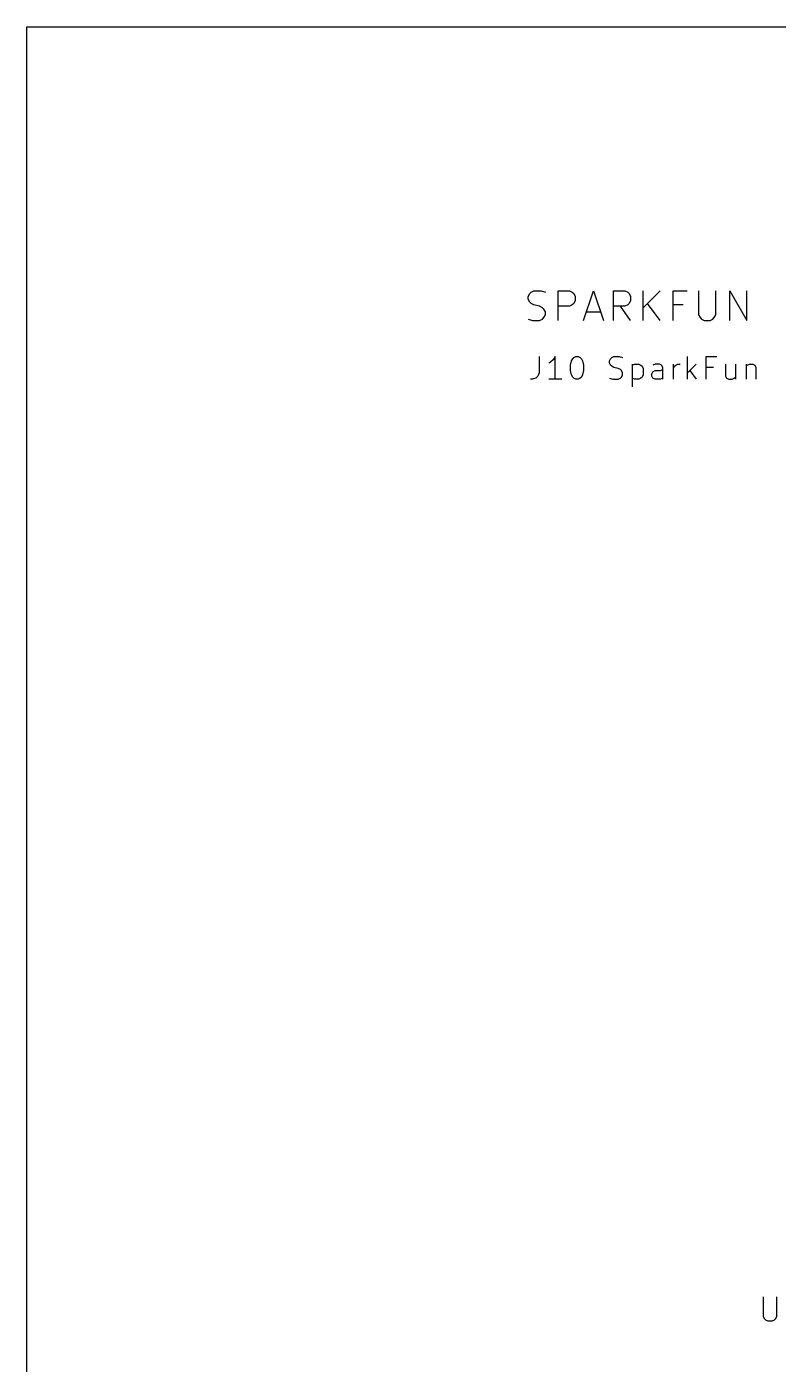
# Model space of a CAD drawing. Header units: millimetres. Extents: x -21 to 136, y 0 to 105.
# Drawn here: x 0 to 18.15, y 42.96 to 75.27 of the extents above; entities that cross this region are included whole.
import ezdxf

# ---------------------------------------------------------------- set-up
doc = ezdxf.new("R2010")
doc.units = ezdxf.units.MM
doc.layers.add('EDGE_CUTS', color=7, linetype='CONTINUOUS')
doc.layers.add('F_SILKSCREEN', color=7, linetype='CONTINUOUS')

msp = doc.modelspace()

# ---------------------------------------------------------------- linework, layer by layer
at = {"layer": 'EDGE_CUTS', "linetype": 'CONTINUOUS'}
for p, q in [((0, 75.268397), (136.256756, 75.268397)), ((0, 0), (0, 75.268397))]:
    msp.add_line(p, q, dxfattribs=at)
at = {"layer": 'F_SILKSCREEN', "linetype": 'CONTINUOUS'}
for p, q in [((12.113899, 68.756012), (12.148185, 68.824583)), ((12.148185, 68.824583), (12.182471, 68.858869)), ((12.182471, 68.858869), (12.251042, 68.893155)), ((12.251042, 68.893155), (12.422471, 68.893155)), ((12.422471, 68.893155), (12.525328, 68.858869)), ((12.833899, 68.173155), (12.833899, 68.893155)), ((12.833899, 68.893155), (13.108185, 68.893155)), ((13.108185, 68.893155), (13.176756, 68.858869)), ((13.176756, 68.858869), (13.211042, 68.824583)), ((13.211042, 68.824583), (13.245328, 68.756012)), ((13.451042, 68.173155), (13.691042, 68.893155)), ((13.691042, 68.893155), (13.931042, 68.173155)), ((14.171042, 68.173155), (14.171042, 68.893155)), ((14.171042, 68.893155), (14.445328, 68.893155)), ((14.445328, 68.893155), (14.513899, 68.858869)), ((14.513899, 68.858869), (14.548185, 68.824583)), ((14.548185, 68.824583), (14.582471, 68.756012)), ((14.891042, 68.173155), (14.891042, 68.893155)), ((15.302471, 68.893155), (14.891042, 68.481726)), ((15.611042, 68.173155), (15.611042, 68.893155)), ((15.611042, 68.893155), (15.953899, 68.893155)), ((16.228185, 68.893155), (16.228185, 68.310298)), ((16.639614, 68.310298), (16.639614, 68.893155)), ((16.982471, 68.173155), (16.982471, 68.893155)), ((16.982471, 68.893155), (17.3939, 68.173155)), ((17.3939, 68.173155), (17.3939, 68.893155)), ((12.113899, 68.68744), (12.113899, 68.756012)), ((12.148185, 68.618869), (12.113899, 68.68744)), ((12.182471, 68.584583), (12.148185, 68.618869)), ((12.251042, 68.550298), (12.182471, 68.584583)), ((12.388185, 68.516012), (12.251042, 68.550298)), ((12.456757, 68.481726), (12.388185, 68.516012)), ((13.108185, 68.516012), (12.833899, 68.516012)), ((13.176756, 68.550298), (13.108185, 68.516012)), ((13.211042, 68.584583), (13.176756, 68.550298)), ((13.245328, 68.653155), (13.211042, 68.584583)), ((13.245328, 68.756012), (13.245328, 68.653155)), ((14.445328, 68.516012), (14.171042, 68.516012)), ((14.582471, 68.173155), (14.342471, 68.516012)), ((14.513899, 68.550298), (14.445328, 68.516012)), ((14.548185, 68.584583), (14.513899, 68.550298)), ((14.582471, 68.653155), (14.548185, 68.584583)), ((14.582471, 68.756012), (14.582471, 68.653155)), ((15.302471, 68.173155), (14.993899, 68.584583)), ((15.851042, 68.550298), (15.611042, 68.550298)), ((12.113899, 68.20744), (12.216757, 68.173155)), ((12.216757, 68.173155), (12.388185, 68.173155)), ((12.388185, 68.173155), (12.456757, 68.20744)), ((12.491042, 68.44744), (12.456757, 68.481726)), ((12.456757, 68.20744), (12.491042, 68.241726)), ((12.525328, 68.378869), (12.491042, 68.44744)), ((12.491042, 68.241726), (12.525328, 68.310298)), ((12.525328, 68.310298), (12.525328, 68.378869)), ((13.519613, 68.378869), (13.862471, 68.378869)), ((16.228185, 68.310298), (16.262471, 68.241726)), ((16.262471, 68.241726), (16.296757, 68.20744)), ((16.296757, 68.20744), (16.365328, 68.173155)), ((16.365328, 68.173155), (16.502471, 68.173155)), ((16.502471, 68.173155), (16.571042, 68.20744)), ((16.571042, 68.20744), (16.605328, 68.241726)), ((16.605328, 68.241726), (16.639614, 68.310298)), ((12.373798, 67.3018), (12.373798, 66.908943)), ((12.714274, 67.223229), (12.661893, 67.170848)), ((12.766655, 67.3018), (12.714274, 67.223229)), ((12.766655, 66.7518), (12.766655, 67.3018)), ((13.159513, 67.197038), (13.185703, 67.249419)), ((13.185703, 67.249419), (13.211894, 67.27561)), ((13.211894, 67.27561), (13.264275, 67.3018)), ((13.264275, 67.3018), (13.316656, 67.3018)), ((13.316656, 67.3018), (13.369037, 67.27561)), ((13.369037, 67.27561), (13.395227, 67.249419)), ((13.395227, 67.249419), (13.421418, 67.197038)), ((14.07618, 67.197038), (14.102371, 67.249419)), ((14.102371, 67.249419), (14.128561, 67.27561)), ((14.128561, 67.27561), (14.180942, 67.3018)), ((14.180942, 67.3018), (14.311895, 67.3018)), ((14.311895, 67.3018), (14.390466, 67.27561)), ((15.961895, 66.7518), (15.961895, 67.3018)), ((16.407133, 66.7518), (16.407133, 67.3018)), ((16.407133, 67.3018), (16.669038, 67.3018)), ((12.373798, 66.908943), (12.347607, 66.830371)), ((12.661893, 67.170848), (12.609512, 67.144657)), ((13.133322, 67.092276), (13.159513, 67.197038)), ((13.133322, 66.961324), (13.133322, 67.092276)), ((13.159513, 66.856562), (13.133322, 66.961324)), ((13.421418, 67.197038), (13.447608, 67.092276)), ((13.447608, 66.961324), (13.421418, 66.856562)), ((13.447608, 67.092276), (13.447608, 66.961324)), ((14.07618, 67.144657), (14.07618, 67.197038)), ((14.102371, 67.092276), (14.07618, 67.144657)), ((14.128561, 67.066086), (14.102371, 67.092276)), ((14.180942, 67.039895), (14.128561, 67.066086)), ((14.285704, 67.013705), (14.180942, 67.039895)), ((14.338085, 66.987514), (14.285704, 67.013705)), ((14.364276, 66.961324), (14.338085, 66.987514)), ((14.390466, 66.908943), (14.364276, 66.961324)), ((14.390466, 66.856562), (14.390466, 66.908943)), ((14.626181, 67.118467), (14.626181, 66.568467)), ((14.626181, 67.092276), (14.678562, 67.118467)), ((14.678562, 67.118467), (14.783324, 67.118467)), ((14.783324, 67.118467), (14.835705, 67.092276)), ((14.835705, 67.092276), (14.861895, 67.066086)), ((14.861895, 67.066086), (14.888086, 67.013705)), ((14.888086, 67.013705), (14.888086, 66.856562)), ((15.097609, 66.882752), (15.1238, 66.935133)), ((15.097609, 66.830371), (15.097609, 66.882752)), ((15.176181, 67.118467), (15.1238, 67.092276)), ((15.1238, 66.935133), (15.176181, 66.961324)), ((15.280943, 67.118467), (15.176181, 67.118467)), ((15.176181, 66.961324), (15.307133, 66.961324)), ((15.333324, 67.092276), (15.280943, 67.118467)), ((15.307133, 66.961324), (15.359514, 66.987514)), ((15.359514, 67.039895), (15.333324, 67.092276)), ((15.359514, 66.7518), (15.359514, 67.039895)), ((15.621419, 66.7518), (15.621419, 67.118467)), ((15.621419, 67.013705), (15.647609, 67.066086)), ((15.647609, 67.066086), (15.6738, 67.092276)), ((15.6738, 67.092276), (15.726181, 67.118467)), ((15.726181, 67.118467), (15.778562, 67.118467)), ((16.171419, 67.118467), (15.961895, 66.908943)), ((16.014276, 66.961324), (16.171419, 66.7518)), ((16.590466, 67.039895), (16.407133, 67.039895)), ((16.878562, 67.118467), (16.878562, 66.830371)), ((17.114276, 67.118467), (17.114276, 66.7518)), ((17.376181, 67.118467), (17.376181, 66.7518)), ((17.376181, 67.066086), (17.402371, 67.092276)), ((17.402371, 67.092276), (17.454752, 67.118467)), ((17.454752, 67.118467), (17.533324, 67.118467)), ((17.533324, 67.118467), (17.585705, 67.092276)), ((17.585705, 67.092276), (17.611895, 67.039895)), ((17.611895, 67.039895), (17.611895, 66.7518)), ((12.216655, 66.7518), (12.164274, 66.7518)), ((12.295226, 66.77799), (12.216655, 66.7518)), ((12.347607, 66.830371), (12.295226, 66.77799)), ((12.923798, 66.7518), (12.609512, 66.7518)), ((13.185703, 66.804181), (13.159513, 66.856562)), ((13.211894, 66.77799), (13.185703, 66.804181)), ((13.264275, 66.7518), (13.211894, 66.77799)), ((13.316656, 66.7518), (13.264275, 66.7518)), ((13.369037, 66.77799), (13.316656, 66.7518)), ((13.395227, 66.804181), (13.369037, 66.77799)), ((13.421418, 66.856562), (13.395227, 66.804181)), ((14.07618, 66.77799), (14.154752, 66.7518)), ((14.154752, 66.7518), (14.285704, 66.7518)), ((14.285704, 66.7518), (14.338085, 66.77799)), ((14.338085, 66.77799), (14.364276, 66.804181)), ((14.364276, 66.804181), (14.390466, 66.856562)), ((14.678562, 66.7518), (14.626181, 66.77799)), ((14.783324, 66.7518), (14.678562, 66.7518)), ((14.835705, 66.77799), (14.783324, 66.7518)), ((14.861895, 66.804181), (14.835705, 66.77799)), ((14.888086, 66.856562), (14.861895, 66.804181)), ((15.1238, 66.77799), (15.097609, 66.830371)), ((15.176181, 66.7518), (15.1238, 66.77799)), ((15.307133, 66.7518), (15.176181, 66.7518)), ((15.359514, 66.77799), (15.307133, 66.7518)), ((16.878562, 66.830371), (16.904752, 66.77799)), ((16.904752, 66.77799), (16.957133, 66.7518)), ((16.957133, 66.7518), (17.035705, 66.7518)), ((17.035705, 66.7518), (17.088086, 66.77799)), ((17.088086, 66.77799), (17.114276, 66.804181)), ((17.786518, 44.587921), (17.786518, 44.118398)), ((18.117946, 44.118398), (18.117946, 44.587921)), ((17.786518, 44.118398), (17.814137, 44.06316)), ((17.814137, 44.06316), (17.841756, 44.03554)), ((17.841756, 44.03554), (17.896994, 44.007921)), ((17.896994, 44.007921), (18.00747, 44.007921)), ((18.00747, 44.007921), (18.062708, 44.03554)), ((18.062708, 44.03554), (18.090327, 44.06316)), ((18.090327, 44.06316), (18.117946, 44.118398))]:
    msp.add_line(p, q, dxfattribs=at)

doc.saveas('drawing.dxf')
